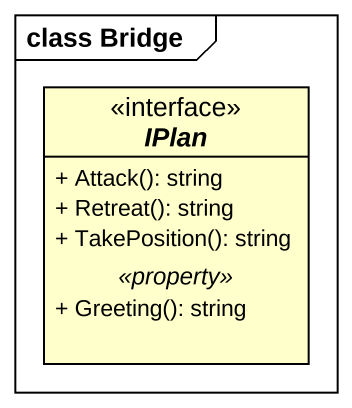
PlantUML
@startuml
mainframe class Bridge
hide circle
hide empty members
skinparam classAttributeIconSize 0
interface IPlan {
  + Attack(): string
  + Retreat(): string
  + TakePosition(): string
  .. <<property>> ..
  + Greeting(): string
}
@enduml
